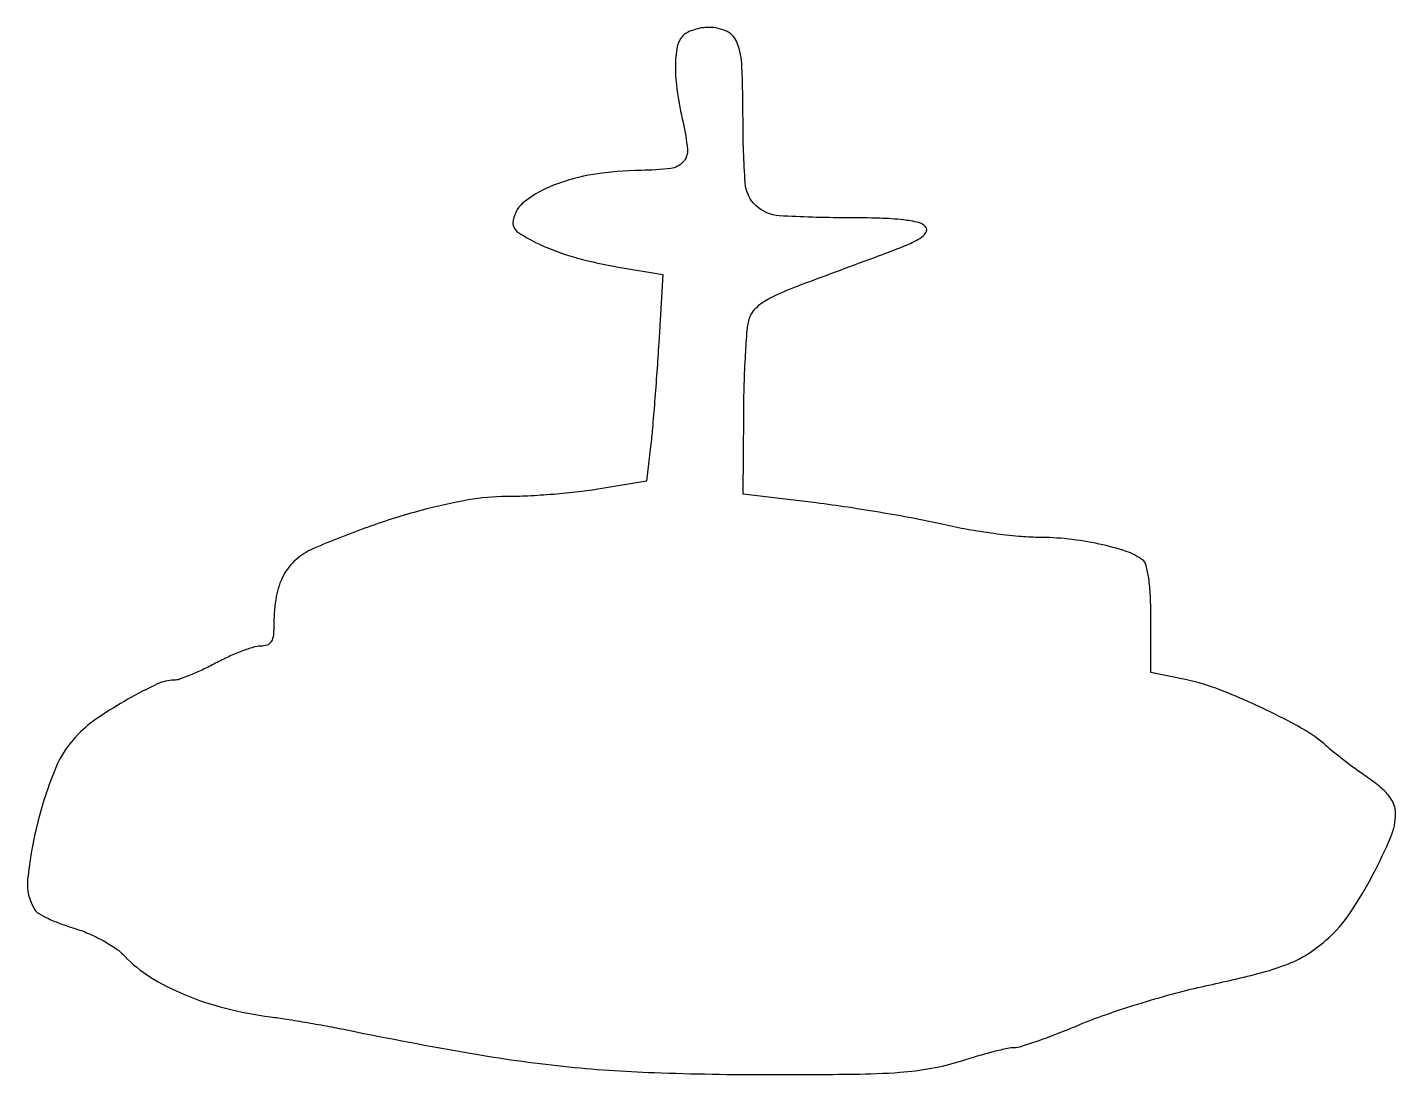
# Model space of a CAD drawing. Extents: x 0 to 201, y 0 to 154.
import ezdxf

# ---------------------------------------------------------------- set-up
doc = ezdxf.new("R2010")
doc.units = 0

msp = doc.modelspace()

# ---------------------------------------------------------------- linework, layer by layer
msp.add_lwpolyline([(96.2, 152.8, 0.150635), (95.322218, 151.139865, 0.046655), (95.053661, 148.294668, 0.037029), (95.32798, 144.551592, 0.019921), (96.188886, 140.002045, -0.033044), (96.821963, 136.098753, -0.207024), (96.21258, 134.219395, -0.185233), (94.372199, 133.255069, -0.025819), (90, 132.971762, 0.036007), (83.031055, 132.377522, 0.053834), (77.137153, 130.780477, 0.06797), (72.946718, 128.448023, 0.185335), (71.172453, 125.622094, 0.304132), (71.900843, 123.8816, 0.041803), (75.53068, 121.896709, 0.03746), (80.659508, 120.071133, 0.025721), (86.693856, 118.749307), (93.214578, 117.668789), (92.603443, 107.584394, -0.00236), (92.326646, 103.348188, -0.002118), (92.000349, 98.958903, -0.002122), (91.674105, 95.022172, -0.006661), (91.408548, 92.382083), (90.824789, 87.264166), (83.969766, 86.132083, -0.012798), (80.845728, 85.697967, -0.007587), (77.102315, 85.332549, -0.00759), (73.354354, 85.081228, -0.012945), (70.217414, 85, 0.043821), (64.590629, 84.505906, 0.021994), (57.62045, 82.953434, 0.019983), (49.867771, 80.52894, 0.016442), (41.803253, 77.345807, 0.07868), (39.20731, 75.697032, 0.090814), (37.396346, 73.39599, 0.078296), (36.344223, 70.318015, 0.043302), (36, 66.350777, -0.024743), (35.915341, 64.641053, -0.10727), (35.604729, 63.68023, -0.171729), (35.011879, 63.176545, -0.091283), (34.052915, 63, 0.073567), (33.007594, 62.845362, 0.016479), (31.296616, 62.265625, 0.016754), (29.346895, 61.456991, 0.01551), (27.403975, 60.5, -0.011182), (25.502294, 59.542786, -0.013552), (23.676652, 58.734375, -0.012172), (22.116821, 58.137594, -0.085474), (21.317817, 58, 0.110717), (18.882458, 57.454034, 0.017834), (14.533179, 55.20775, 0.020767), (10.191953, 52.522576, 0.04752), (7.228131, 50.074284, 0.099279), (3.874919, 45.038856, 0.036615), (1.207898, 36.892211, 0.034453), (-0.228259, 28.736392, 0.16939), (0.822198, 24.253449, 0.121786), (1.419817, 23.682416, 0.019912), (2.850534, 22.936741, 0.020912), (4.64253, 22.181588, 0.017084), (6.6156, 21.521514, -0.029821), (8.709606, 20.761178, -0.023857), (10.86527, 19.70487, -0.024453), (12.770336, 18.531011, -0.054616), (14.058715, 17.423051, 0.066182), (17.768941, 14.37827, 0.040179), (22.825822, 11.77946, 0.036328), (28.853809, 9.769944, 0.030109), (35.5, 8.498955, -0.007055), (37.876215, 8.157151, -0.003308), (40.940625, 7.651322, -0.003277), (44.146173, 7.078727, -0.004597), (47, 6.522446, 0.007441), (64.881767, 3.142315, 0.016758), (78.545192, 1.238764, 0.017456), (91.961753, 0.298007, 0.008774), (108.942088, 0, 0.002763), (121.346433, 0.068556, 0.015028), (128.061355, 0.344742, 0.027113), (132.714041, 0.931143, 0.032418), (137, 2, -0.006988), (139.517961, 2.76578, -0.008407), (141.906222, 3.4125, -0.007344), (143.929246, 3.892473, -0.05462), (144.91063, 4, 0.077238), (145.938269, 4.159699, 0.006948), (148.417086, 4.987311, 0.008903), (151.357664, 6.073852, 0.006839), (154.530359, 7.361058, -0.016293), (158.298176, 8.807381, -0.008405), (163.096418, 10.382172, -0.008346), (168.090375, 11.837818, -0.012506), (172.5, 12.925915, 0.006611), (180.728433, 14.853723, 0.03317), (185.232211, 16.294789, 0.05409), (188.404916, 17.962962, 0.041392), (191.467538, 20.413742, 0.05831), (194.431663, 23.956572, 0.023257), (197.657821, 29.416309, 0.021419), (200.299545, 34.964723, 0.100722), (201, 38.406629, 0.093156), (200.756275, 39.703432, 0.07277), (200.04683, 40.951646, 0.053847), (198.795548, 42.242819, 0.023384), (196.88536, 43.685146, -0.006918), (195.167111, 44.895845, -0.006081), (193.406842, 46.205927, -0.006121), (191.847308, 47.42686, -0.018248), (190.821605, 48.313755, 0.060312), (187.387492, 50.812168, 0.016523), (181.424851, 53.881925, 0.017269), (175.120133, 56.606171, 0.042185), (170.276101, 58.046481), (165, 59.141796), (165, 66.948453, 0.011094), (164.923803, 70.382126, 0.024369), (164.679632, 72.99711, 0.028506), (164.300541, 74.878526, 0.168168), (163.75, 75.702472, 0.083791), (161.36091, 76.950329, 0.025586), (157.410265, 78.013937, 0.025185), (152.857176, 78.755574, 0.027486), (148.38398, 79.007006, -0.022954), (145.564931, 79.139857, -0.010293), (141.878419, 79.560367, -0.010164), (137.993337, 80.16539, -0.013613), (134.5, 80.880949, 0.010398), (130.673509, 81.690416, 0.004873), (125.692187, 82.586209, 0.004826), (120.45026, 83.424242, 0.006754), (115.75, 84.064432), (105, 85.380979), (105.09968, 96.940489, -0.005319), (105.188445, 101.548597, -0.006596), (105.373214, 105.833938, -0.005483), (105.614798, 109.421037, -0.048375), (105.890883, 110.983555, -0.131192), (106.938072, 112.760798, -0.078896), (108.942773, 114.191912, -0.025812), (113.006423, 115.962462, -0.001964), (124.234645, 120.129461, 0.006532), (128.75569, 121.854457, 0.03977), (130.999918, 122.958152, 0.115458), (131.911365, 123.83571, 0.327832), (131.8622, 124.666039, 0.16405), (130.832976, 125.301131, 0.028692), (128.555762, 125.692726, 0.021415), (125.163653, 125.930922, 0.006821), (120.100062, 126, -0.015246), (110.343492, 126.297564, -0.1766), (106.892854, 127.799671, -0.187279), (105.323474, 131.130141, -0.017524), (105, 140.356704, 0.00943), (104.851498, 148.230286, 0.078552), (104.164189, 151.719356, 0.193948), (102.658439, 153.38702, 0.113796), (100, 154, 0.040779), (98.916514, 153.911486, 0.035729), (97.81125, 153.6475, 0.03742), (96.844671, 153.260669, 0.082665)], format="xyb", close=True)

doc.saveas('drawing.dxf')
